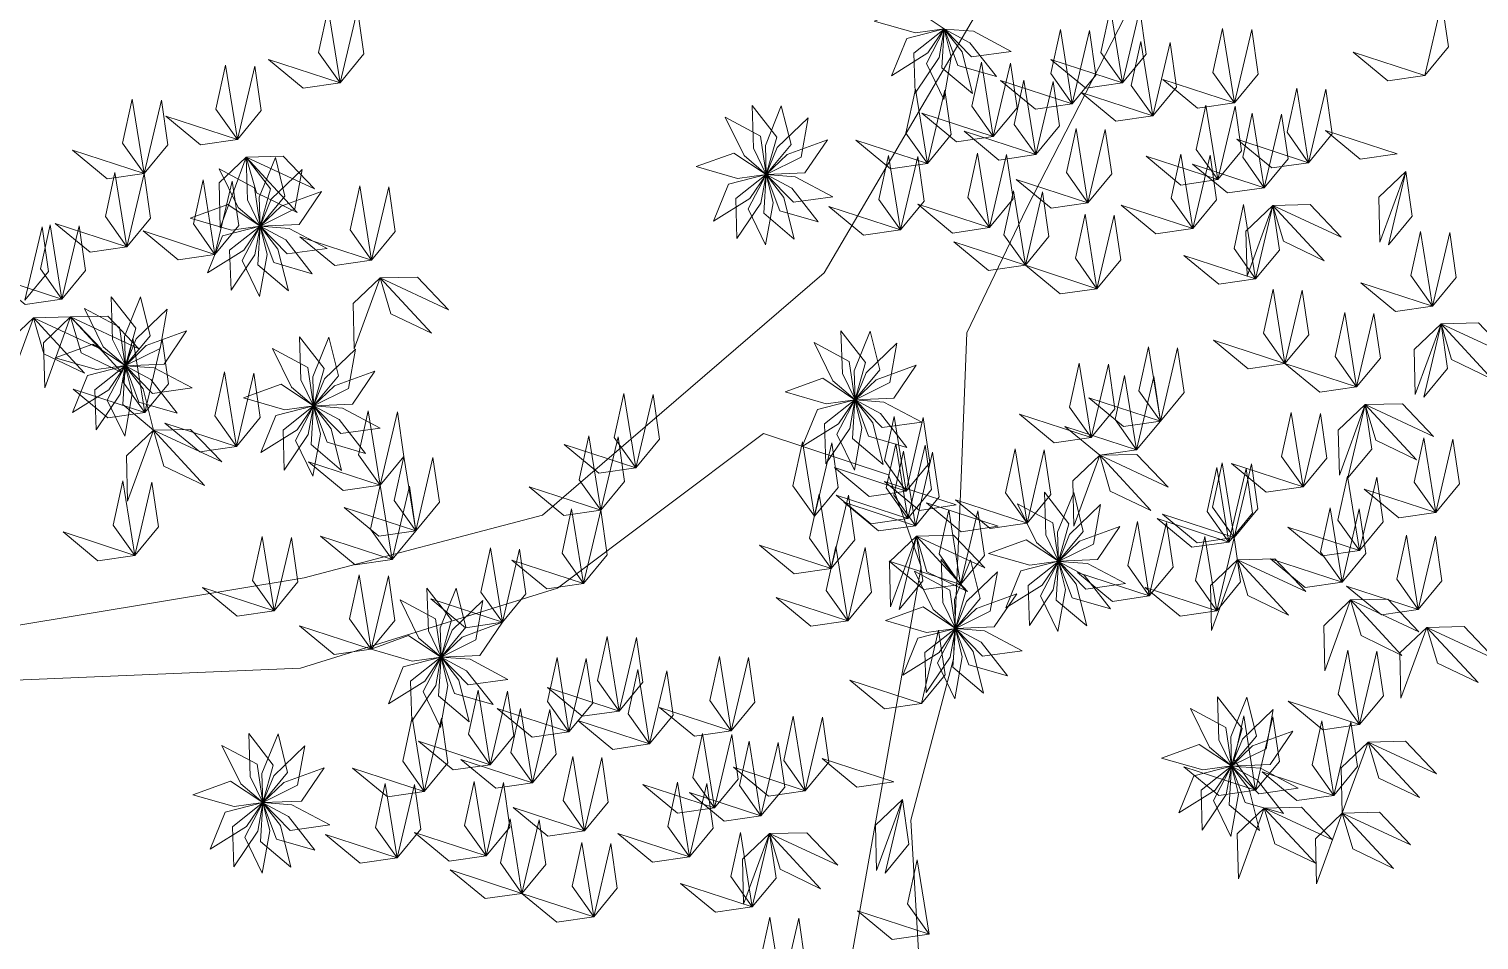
# Model space of a CAD drawing. Header units: millimetres. Extents: x 930 to 6336, y 2219 to 4338.
# Drawn here: x 1197.7 to 1313.1, y 3969.5 to 4042 of the extents above; entities that cross this region are included whole.
import ezdxf

# ---------------------------------------------------------------- set-up
doc = ezdxf.new("R2010")
doc.units = ezdxf.units.MM
doc.layers.add('piante', color=102, linetype='Continuous', lineweight=18)

msp = doc.modelspace()

# ---------------------------------------------------------------- linework, layer by layer
at = {"layer": 'piante', "linetype": 'Continuous', "lineweight": 0}
for points in [[(1284.2, 4096.73), (1288.4, 4093.68), (1289.67, 4089.3), (1287.87, 4080.71), (1273.37, 4043.79), (1260.96, 4022.65), (1238.53, 4003.37), (1219.57, 3998.37), (1184.7, 3992.59), (1158.47, 3986.45), (1129.86, 3957.31), (1158.24, 3980.68), (1184.58, 3989.71), (1219.27, 3991.17), (1239.73, 3997.55), (1256.11, 4009.86), (1266.08, 4006.57), (1268.66, 3999.25), (1263.04, 3967.73)], [(1268.69, 3964.61), (1267.84, 3979.08), (1271.25, 3991.93), (1271.84, 4006.33), (1272.31, 4017.86), (1277.05, 4027.76), (1286.46, 4046.14), (1291.31, 4058.93), (1296.34, 4076.04), (1302.4, 4083), (1315.3, 4081.03)]]:
    msp.add_lwpolyline(points, dxfattribs=at)
at = {"layer": 'piante', "lineweight": 0}
for points in [[(1222.43, 4037.77), (1220.72, 4040.19), (1221.48, 4043.69), (1222.43, 4037.77)], [(1222.43, 4037.77), (1224.32, 4040.06), (1223.81, 4043.61), (1222.43, 4037.77)], [(1264.94, 4042.68), (1268.22, 4041.74), (1270.51, 4042.05), (1267.94, 4043.76), (1264.94, 4042.68)], [(1284.69, 4037.76), (1282.97, 4040.17), (1283.74, 4043.68), (1284.69, 4037.76)], [(1284.69, 4037.76), (1286.58, 4040.04), (1286.06, 4043.6), (1284.69, 4037.76)], [(1308.74, 4038.35), (1310.63, 4040.64), (1310.11, 4044.19), (1308.74, 4038.35)], [(1266.32, 4038.33), (1269.21, 4040.14), (1270.51, 4042.05), (1267.52, 4041.28), (1266.32, 4038.33)], [(1268.19, 4036.95), (1270.1, 4039.77), (1270.51, 4042.04), (1268.09, 4040.13), (1268.19, 4036.95)], [(1270.47, 4036.44), (1271.06, 4039.8), (1270.51, 4042.04), (1269.08, 4039.31), (1270.47, 4036.44)], [(1272.75, 4036.91), (1271.93, 4040.22), (1270.51, 4042.04), (1270.32, 4038.96), (1272.75, 4036.91)], [(1274.65, 4038.27), (1272.55, 4040.95), (1270.52, 4042.04), (1271.59, 4039.15), (1274.65, 4038.27)], [(1275.83, 4040.27), (1272.82, 4041.87), (1270.52, 4042.04), (1272.68, 4039.84), (1275.83, 4040.27)], [(1280.69, 4036.1), (1278.98, 4038.51), (1279.75, 4042.02), (1280.69, 4036.1)], [(1280.69, 4036.1), (1282.58, 4038.38), (1282.07, 4041.94), (1280.69, 4036.1)], [(1293.61, 4036.17), (1291.89, 4038.59), (1292.66, 4042.09), (1293.61, 4036.17)], [(1293.61, 4036.17), (1295.49, 4038.46), (1294.98, 4042.01), (1293.61, 4036.17)], [(1287.11, 4035.13), (1285.39, 4037.55), (1286.16, 4041.06), (1287.11, 4035.13)], [(1287.11, 4035.13), (1288.99, 4037.42), (1288.48, 4040.97), (1287.11, 4035.13)], [(1222.43, 4037.77), (1219.5, 4037.35), (1216.73, 4039.63), (1222.43, 4037.77)], [(1284.69, 4037.76), (1281.76, 4037.33), (1278.99, 4039.62), (1284.69, 4037.76)], [(1308.74, 4038.35), (1305.81, 4037.93), (1303.04, 4040.21), (1308.74, 4038.35)], [(1214.26, 4033.26), (1212.55, 4035.68), (1213.31, 4039.18), (1214.26, 4033.26)], [(1214.26, 4033.26), (1216.15, 4035.55), (1215.64, 4039.1), (1214.26, 4033.26)], [(1274.41, 4033.49), (1272.7, 4035.91), (1273.47, 4039.41), (1274.41, 4033.49)], [(1274.41, 4033.49), (1276.3, 4035.77), (1275.79, 4039.33), (1274.41, 4033.49)], [(1280.69, 4036.1), (1277.76, 4035.67), (1274.99, 4037.96), (1280.69, 4036.1)], [(1277.79, 4032.05), (1276.08, 4034.46), (1276.85, 4037.97), (1277.79, 4032.05)], [(1277.79, 4032.05), (1279.68, 4034.33), (1279.17, 4037.88), (1277.79, 4032.05)], [(1293.61, 4036.17), (1290.67, 4035.75), (1287.91, 4038.03), (1293.61, 4036.17)], [(1299.5, 4031.41), (1297.78, 4033.83), (1298.55, 4037.34), (1299.5, 4031.41)], [(1206.84, 4030.54), (1205.12, 4032.96), (1205.89, 4036.46), (1206.84, 4030.54)], [(1206.84, 4030.54), (1208.72, 4032.83), (1208.21, 4036.38), (1206.84, 4030.54)], [(1269.18, 4031.35), (1267.46, 4033.77), (1268.23, 4037.27), (1269.18, 4031.35)], [(1269.18, 4031.35), (1271.06, 4033.64), (1270.55, 4037.19), (1269.18, 4031.35)], [(1287.11, 4035.13), (1284.17, 4034.71), (1281.41, 4036.99), (1287.11, 4035.13)], [(1299.5, 4031.41), (1301.38, 4033.7), (1300.87, 4037.25), (1299.5, 4031.41)], [(1214.26, 4033.26), (1211.33, 4032.84), (1208.56, 4035.12), (1214.26, 4033.26)], [(1253.08, 4035.03), (1254.57, 4031.97), (1256.33, 4030.48), (1255.88, 4033.53), (1253.08, 4035.03)], [(1255.21, 4035.96), (1255.33, 4032.56), (1256.34, 4030.48), (1257.17, 4033.45), (1255.21, 4035.96)], [(1257.54, 4035.94), (1256.27, 4032.78), (1256.34, 4030.48), (1258.31, 4032.85), (1257.54, 4035.94)], [(1274.41, 4033.49), (1271.48, 4033.07), (1268.71, 4035.35), (1274.41, 4033.49)], [(1292.27, 4030.06), (1290.56, 4032.47), (1291.32, 4035.98), (1292.27, 4030.06)], [(1292.27, 4030.06), (1294.16, 4032.34), (1293.65, 4035.9), (1292.27, 4030.06)], [(1295.97, 4029.42), (1294.26, 4031.84), (1295.02, 4035.34), (1295.97, 4029.42)], [(1295.97, 4029.42), (1297.86, 4031.71), (1297.35, 4035.26), (1295.97, 4029.42)], [(1259.67, 4034.98), (1257.21, 4032.61), (1256.34, 4030.47), (1259.11, 4031.85), (1259.67, 4034.98)], [(1277.79, 4032.05), (1274.86, 4031.62), (1272.09, 4033.91), (1277.79, 4032.05)], [(1281.94, 4028.22), (1280.22, 4030.64), (1280.99, 4034.14), (1281.94, 4028.22)], [(1281.94, 4028.22), (1283.83, 4030.51), (1283.32, 4034.06), (1281.94, 4028.22)], [(1306.54, 4032.12), (1303.61, 4031.7), (1300.84, 4033.98), (1306.54, 4032.12)], [(1261.21, 4033.23), (1258.01, 4032.07), (1256.34, 4030.47), (1259.42, 4030.6), (1261.21, 4033.23)], [(1269.18, 4031.35), (1266.24, 4030.93), (1263.47, 4033.21), (1269.18, 4031.35)], [(1299.5, 4031.41), (1296.56, 4030.99), (1293.79, 4033.27), (1299.5, 4031.41)], [(1206.84, 4030.54), (1203.9, 4030.12), (1201.14, 4032.4), (1206.84, 4030.54)], [(1214.95, 4031.85), (1212.8, 4029.8), (1212.89, 4026.22), (1214.95, 4031.85)], [(1214.95, 4031.85), (1217.91, 4031.92), (1220.39, 4029.32), (1214.95, 4031.85)], [(1214.95, 4031.85), (1215.07, 4028.44), (1216.07, 4026.37), (1216.9, 4029.34), (1214.95, 4031.85)], [(1214.95, 4031.85), (1215.79, 4029.01), (1219.02, 4027.44), (1214.95, 4031.85)], [(1217.28, 4031.83), (1216, 4028.67), (1216.07, 4026.36), (1218.04, 4028.74), (1217.28, 4031.83)], [(1250.76, 4031.1), (1254.04, 4030.16), (1256.33, 4030.47), (1253.76, 4032.18), (1250.76, 4031.1)], [(1267.02, 4026.07), (1265.3, 4028.48), (1266.07, 4031.99), (1267.02, 4026.07)], [(1267.02, 4026.07), (1268.9, 4028.35), (1268.39, 4031.9), (1267.02, 4026.07)], [(1274.1, 4026.24), (1272.38, 4028.65), (1273.15, 4032.16), (1274.1, 4026.24)], [(1274.1, 4026.24), (1272.38, 4028.65), (1273.15, 4032.16), (1274.1, 4026.24)], [(1274.1, 4026.24), (1275.98, 4028.52), (1275.47, 4032.07), (1274.1, 4026.24)], [(1274.1, 4026.24), (1275.98, 4028.52), (1275.47, 4032.07), (1274.1, 4026.24)], [(1292.27, 4030.06), (1289.34, 4029.63), (1286.57, 4031.92), (1292.27, 4030.06)], [(1290.29, 4026.16), (1288.57, 4028.58), (1289.34, 4032.08), (1290.29, 4026.16)], [(1290.29, 4026.16), (1292.17, 4028.45), (1291.66, 4032), (1290.29, 4026.16)], [(1205.46, 4024.7), (1203.75, 4027.12), (1204.51, 4030.63), (1205.46, 4024.7)], [(1205.46, 4024.7), (1207.35, 4026.99), (1206.84, 4030.54), (1205.46, 4024.7)], [(1212.81, 4030.92), (1214.31, 4027.85), (1216.07, 4026.37), (1215.62, 4029.42), (1212.81, 4030.92)], [(1219.4, 4030.86), (1216.95, 4028.5), (1216.08, 4026.36), (1218.84, 4027.73), (1219.4, 4030.86)], [(1252.14, 4026.75), (1255.03, 4028.56), (1256.33, 4030.47), (1253.34, 4029.7), (1252.14, 4026.75)], [(1254.01, 4025.37), (1255.92, 4028.19), (1256.33, 4030.46), (1253.91, 4028.55), (1254.01, 4025.37)], [(1256.29, 4024.87), (1256.88, 4028.22), (1256.33, 4030.46), (1254.9, 4027.73), (1256.29, 4024.87)], [(1258.57, 4025.33), (1257.75, 4028.64), (1256.33, 4030.46), (1256.14, 4027.38), (1258.57, 4025.33)], [(1260.47, 4026.69), (1258.37, 4029.37), (1256.34, 4030.46), (1257.41, 4027.57), (1260.47, 4026.69)], [(1261.65, 4028.69), (1258.64, 4030.29), (1256.34, 4030.46), (1258.5, 4028.26), (1261.65, 4028.69)], [(1295.97, 4029.42), (1293.04, 4029), (1290.27, 4031.28), (1295.97, 4029.42)], [(1307.23, 4030.71), (1305.08, 4028.66), (1305.16, 4025.08), (1307.23, 4030.71)], [(1305.85, 4024.87), (1307.74, 4027.16), (1307.23, 4030.71), (1305.85, 4024.87)], [(1212.47, 4024.11), (1210.76, 4026.53), (1211.52, 4030.04), (1212.47, 4024.11)], [(1212.47, 4024.11), (1214.36, 4026.4), (1213.85, 4029.95), (1212.47, 4024.11)], [(1224.94, 4023.65), (1223.22, 4026.06), (1223.99, 4029.57), (1224.94, 4023.65)], [(1224.94, 4023.65), (1226.82, 4025.93), (1226.31, 4029.49), (1224.94, 4023.65)], [(1281.94, 4028.22), (1279.01, 4027.8), (1276.24, 4030.08), (1281.94, 4028.22)], [(1220.95, 4029.12), (1217.74, 4027.95), (1216.08, 4026.36), (1219.16, 4026.49), (1220.95, 4029.12)], [(1274.1, 4026.24), (1271.16, 4025.81), (1268.39, 4028.1), (1274.1, 4026.24)], [(1274.1, 4026.24), (1271.16, 4025.81), (1268.39, 4028.1), (1274.1, 4026.24)], [(1276.96, 4023.25), (1275.24, 4025.66), (1276.01, 4029.17), (1276.96, 4023.25)], [(1276.96, 4023.25), (1278.84, 4025.53), (1278.33, 4029.08), (1276.96, 4023.25)], [(1295.28, 4022.17), (1293.57, 4024.59), (1294.33, 4028.09), (1295.28, 4022.17)], [(1296.66, 4028.01), (1299.62, 4028.08), (1302.1, 4025.48), (1296.66, 4028.01)], [(1210.5, 4026.99), (1213.78, 4026.05), (1216.06, 4026.36), (1213.49, 4028.07), (1210.5, 4026.99)], [(1267.02, 4026.07), (1264.08, 4025.64), (1261.32, 4027.93), (1267.02, 4026.07)], [(1282.66, 4021.38), (1280.94, 4023.8), (1281.71, 4027.31), (1282.66, 4021.38)], [(1282.66, 4021.38), (1284.55, 4023.67), (1284.03, 4027.22), (1282.66, 4021.38)], [(1290.29, 4026.16), (1287.35, 4025.74), (1284.58, 4028.02), (1290.29, 4026.16)], [(1296.66, 4028.01), (1294.51, 4025.96), (1294.6, 4022.38), (1296.66, 4028.01)], [(1295.28, 4022.17), (1297.17, 4024.46), (1296.66, 4028.01), (1295.28, 4022.17)], [(1295.28, 4022.17), (1297.17, 4024.46), (1296.66, 4028.01), (1295.28, 4022.17)], [(1296.66, 4028.01), (1297.5, 4025.17), (1300.73, 4023.6), (1296.66, 4028.01)], [(1197.33, 4020.47), (1199.22, 4022.75), (1198.71, 4026.3), (1197.33, 4020.47)], [(1200.29, 4020.54), (1198.58, 4022.95), (1199.35, 4026.46), (1200.29, 4020.54)], [(1205.46, 4024.7), (1202.53, 4024.28), (1199.76, 4026.56), (1205.46, 4024.7)], [(1200.29, 4020.54), (1202.18, 4022.82), (1201.67, 4026.38), (1200.29, 4020.54)], [(1212.47, 4024.11), (1209.54, 4023.69), (1206.77, 4025.98), (1212.47, 4024.11)], [(1211.87, 4022.64), (1214.76, 4024.45), (1216.06, 4026.35), (1213.07, 4025.59), (1211.87, 4022.64)], [(1213.75, 4021.26), (1215.65, 4024.08), (1216.06, 4026.35), (1213.64, 4024.44), (1213.75, 4021.26)], [(1216.02, 4020.75), (1216.62, 4024.11), (1216.07, 4026.35), (1214.64, 4023.62), (1216.02, 4020.75)], [(1218.31, 4021.22), (1217.48, 4024.53), (1216.07, 4026.35), (1215.87, 4023.27), (1218.31, 4021.22)], [(1220.2, 4022.57), (1218.11, 4025.26), (1216.07, 4026.35), (1217.15, 4023.46), (1220.2, 4022.57)], [(1221.39, 4024.58), (1218.38, 4026.18), (1216.08, 4026.35), (1218.23, 4024.15), (1221.39, 4024.58)], [(1309.36, 4020), (1307.64, 4022.42), (1308.41, 4025.92), (1309.36, 4020)], [(1309.36, 4020), (1311.24, 4022.28), (1310.73, 4025.84), (1309.36, 4020)], [(1224.94, 4023.65), (1222, 4023.22), (1219.23, 4025.51), (1224.94, 4023.65)], [(1276.96, 4023.25), (1274.02, 4022.82), (1271.26, 4025.11), (1276.96, 4023.25)], [(1295.28, 4022.17), (1292.35, 4021.75), (1289.58, 4024.03), (1295.28, 4022.17)], [(1200.29, 4020.54), (1197.36, 4020.11), (1194.59, 4022.4), (1200.29, 4020.54)], [(1282.66, 4021.38), (1279.72, 4020.96), (1276.96, 4023.25), (1282.66, 4021.38)], [(1225.62, 4022.24), (1223.48, 4020.19), (1223.56, 4016.6), (1225.62, 4022.24)], [(1225.62, 4022.24), (1228.59, 4022.31), (1231.06, 4019.71), (1225.62, 4022.24)], [(1225.62, 4022.24), (1226.46, 4019.39), (1229.69, 4017.83), (1225.62, 4022.24)], [(1297.62, 4015.43), (1295.9, 4017.85), (1296.67, 4021.35), (1297.62, 4015.43)], [(1297.62, 4015.43), (1299.51, 4017.72), (1298.99, 4021.27), (1297.62, 4015.43)], [(1309.36, 4020), (1306.42, 4019.57), (1303.65, 4021.86), (1309.36, 4020)], [(1204.21, 4020.74), (1204.33, 4017.34), (1205.34, 4015.26), (1206.17, 4018.23), (1204.21, 4020.74)], [(1206.54, 4020.73), (1205.27, 4017.57), (1205.34, 4015.26), (1207.31, 4017.64), (1206.54, 4020.73)], [(1198.02, 4019.06), (1195.87, 4017.01), (1195.95, 4013.42), (1198.02, 4019.06)], [(1198.02, 4019.06), (1200.98, 4019.13), (1203.46, 4016.53), (1198.02, 4019.06)], [(1198.02, 4019.06), (1198.86, 4016.21), (1202.09, 4014.65), (1198.02, 4019.06)], [(1200.98, 4019.13), (1198.83, 4017.08), (1198.92, 4013.49), (1200.98, 4019.13)], [(1200.98, 4019.13), (1203.94, 4019.2), (1206.42, 4016.6), (1200.98, 4019.13)], [(1200.98, 4019.13), (1201.82, 4016.28), (1205.05, 4014.72), (1200.98, 4019.13)], [(1202.08, 4019.81), (1203.57, 4016.75), (1205.33, 4015.26), (1204.88, 4018.31), (1202.08, 4019.81)], [(1208.66, 4019.76), (1206.21, 4017.39), (1205.34, 4015.26), (1208.1, 4016.63), (1208.66, 4019.76)], [(1303.32, 4013.57), (1301.6, 4015.99), (1302.37, 4019.49), (1303.32, 4013.57)], [(1303.32, 4013.57), (1305.21, 4015.86), (1304.7, 4019.41), (1303.32, 4013.57)], [(1210.21, 4018.02), (1207.01, 4016.85), (1205.34, 4015.25), (1208.42, 4015.38), (1210.21, 4018.02)], [(1262.28, 4018.03), (1262.4, 4014.62), (1263.41, 4012.55), (1264.24, 4015.52), (1262.28, 4018.03)], [(1264.62, 4018.01), (1263.34, 4014.85), (1263.41, 4012.55), (1265.38, 4014.92), (1264.62, 4018.01)], [(1310.04, 4018.59), (1307.9, 4016.54), (1307.98, 4012.96), (1310.04, 4018.59)], [(1308.67, 4012.75), (1310.55, 4015.04), (1310.04, 4018.59), (1308.67, 4012.75)], [(1310.04, 4018.59), (1313.01, 4018.66), (1315.48, 4016.06), (1310.04, 4018.59)], [(1310.04, 4018.59), (1310.88, 4015.74), (1314.11, 4014.18), (1310.04, 4018.59)], [(1199.76, 4015.88), (1203.04, 4014.95), (1205.33, 4015.26), (1202.76, 4016.97), (1199.76, 4015.88)], [(1206.89, 4011.52), (1205.17, 4013.94), (1205.94, 4017.45), (1206.89, 4011.52)], [(1206.89, 4011.52), (1208.77, 4013.81), (1208.26, 4017.36), (1206.89, 4011.52)], [(1217.06, 4016.62), (1218.55, 4013.55), (1220.31, 4012.06), (1219.86, 4015.12), (1217.06, 4016.62)], [(1219.2, 4017.55), (1219.31, 4014.14), (1220.32, 4012.06), (1221.15, 4015.04), (1219.2, 4017.55)], [(1221.53, 4017.53), (1220.25, 4014.37), (1220.32, 4012.06), (1222.29, 4014.44), (1221.53, 4017.53)], [(1223.65, 4016.56), (1221.2, 4014.2), (1220.32, 4012.06), (1223.09, 4013.43), (1223.65, 4016.56)], [(1260.15, 4017.1), (1261.64, 4014.04), (1263.4, 4012.55), (1262.95, 4015.6), (1260.15, 4017.1)], [(1266.74, 4017.05), (1264.29, 4014.68), (1263.41, 4012.54), (1266.18, 4013.91), (1266.74, 4017.05)], [(1287.7, 4010.83), (1285.98, 4013.25), (1286.75, 4016.75), (1287.7, 4010.83)], [(1287.7, 4010.83), (1289.59, 4013.12), (1289.07, 4016.67), (1287.7, 4010.83)], [(1297.62, 4015.43), (1294.69, 4015.01), (1291.92, 4017.29), (1297.62, 4015.43)], [(1282.19, 4009.53), (1280.48, 4011.95), (1281.24, 4015.45), (1282.19, 4009.53)], [(1303.32, 4013.57), (1300.39, 4013.15), (1297.62, 4015.43), (1303.32, 4013.57)], [(1201.14, 4011.54), (1204.03, 4013.34), (1205.32, 4015.25), (1202.34, 4014.48), (1201.14, 4011.54)], [(1203.01, 4010.15), (1204.92, 4012.98), (1205.33, 4015.25), (1202.91, 4013.33), (1203.01, 4010.15)], [(1205.29, 4009.65), (1205.88, 4013.01), (1205.33, 4015.25), (1203.9, 4012.51), (1205.29, 4009.65)], [(1207.57, 4010.11), (1206.75, 4013.42), (1205.33, 4015.24), (1205.14, 4012.17), (1207.57, 4010.11)], [(1210.65, 4013.48), (1207.64, 4015.08), (1205.34, 4015.25), (1207.5, 4013.04), (1210.65, 4013.48)], [(1209.47, 4011.47), (1207.37, 4014.15), (1205.34, 4015.24), (1206.41, 4012.35), (1209.47, 4011.47)], [(1214.19, 4008.83), (1212.47, 4011.25), (1213.24, 4014.76), (1214.19, 4008.83)], [(1214.19, 4008.83), (1216.08, 4011.12), (1215.57, 4014.67), (1214.19, 4008.83)], [(1225.19, 4014.82), (1221.99, 4013.65), (1220.32, 4012.06), (1223.41, 4012.19), (1225.19, 4014.82)], [(1257.84, 4013.17), (1261.11, 4012.23), (1263.4, 4012.54), (1260.83, 4014.25), (1257.84, 4013.17)], [(1268.28, 4015.3), (1265.08, 4014.14), (1263.41, 4012.54), (1266.5, 4012.67), (1268.28, 4015.3)], [(1282.19, 4009.53), (1284.08, 4011.82), (1283.57, 4015.37), (1282.19, 4009.53)], [(1285.81, 4008.55), (1284.1, 4010.96), (1284.86, 4014.47), (1285.81, 4008.55)], [(1285.81, 4008.55), (1287.7, 4010.83), (1287.19, 4014.38), (1285.81, 4008.55)], [(1206.89, 4011.52), (1203.95, 4011.1), (1201.18, 4013.39), (1206.89, 4011.52)], [(1214.75, 4012.69), (1218.02, 4011.75), (1220.31, 4012.06), (1217.74, 4013.77), (1214.75, 4012.69)], [(1216.12, 4008.34), (1219.01, 4010.15), (1220.31, 4012.05), (1217.32, 4011.29), (1216.12, 4008.34)], [(1217.99, 4006.95), (1219.9, 4009.78), (1220.31, 4012.05), (1217.89, 4010.13), (1217.99, 4006.95)], [(1220.27, 4006.45), (1220.86, 4009.81), (1220.31, 4012.05), (1218.88, 4009.31), (1220.27, 4006.45)], [(1222.55, 4006.92), (1221.73, 4010.22), (1220.32, 4012.05), (1220.12, 4008.97), (1222.55, 4006.92)], [(1224.45, 4008.27), (1222.35, 4010.96), (1220.32, 4012.05), (1221.39, 4009.16), (1224.45, 4008.27)], [(1225.63, 4010.28), (1222.62, 4011.88), (1220.32, 4012.05), (1222.48, 4009.85), (1225.63, 4010.28)], [(1245.96, 4007.13), (1244.24, 4009.55), (1245.01, 4013.05), (1245.96, 4007.13)], [(1245.96, 4007.13), (1247.84, 4009.41), (1247.33, 4012.97), (1245.96, 4007.13)], [(1259.21, 4008.82), (1262.1, 4010.63), (1263.4, 4012.54), (1260.41, 4011.77), (1259.21, 4008.82)], [(1261.08, 4007.44), (1262.99, 4010.26), (1263.4, 4012.53), (1260.98, 4010.62), (1261.08, 4007.44)], [(1263.36, 4006.93), (1263.95, 4010.29), (1263.4, 4012.53), (1261.97, 4009.8), (1263.36, 4006.93)], [(1265.64, 4007.4), (1264.82, 4010.71), (1263.4, 4012.53), (1263.21, 4009.45), (1265.64, 4007.4)], [(1267.54, 4008.75), (1265.44, 4011.44), (1263.41, 4012.53), (1264.48, 4009.64), (1267.54, 4008.75)], [(1268.72, 4010.76), (1265.71, 4012.36), (1263.41, 4012.53), (1265.57, 4010.33), (1268.72, 4010.76)], [(1287.7, 4010.83), (1284.77, 4010.41), (1282, 4012.69), (1287.7, 4010.83)], [(1304.01, 4012.16), (1301.86, 4010.12), (1301.95, 4006.53), (1304.01, 4012.16)], [(1302.63, 4006.32), (1304.52, 4008.61), (1304.01, 4012.16), (1302.63, 4006.32)], [(1304.01, 4012.16), (1306.97, 4012.23), (1309.45, 4009.63), (1304.01, 4012.16)], [(1304.01, 4012.16), (1304.85, 4009.32), (1308.08, 4007.76), (1304.01, 4012.16)], [(1225.61, 4005.75), (1223.9, 4008.16), (1224.66, 4011.67), (1225.61, 4005.75)], [(1225.61, 4005.75), (1227.5, 4008.03), (1226.99, 4011.58), (1225.61, 4005.75)], [(1267.47, 4005.28), (1265.75, 4007.7), (1266.52, 4011.2), (1267.47, 4005.28)], [(1267.47, 4005.28), (1269.36, 4007.56), (1268.84, 4011.12), (1267.47, 4005.28)], [(1282.19, 4009.53), (1279.26, 4009.11), (1276.49, 4011.39), (1282.19, 4009.53)], [(1299.06, 4005.6), (1297.35, 4008.02), (1298.12, 4011.53), (1299.06, 4005.6)], [(1299.06, 4005.6), (1300.95, 4007.89), (1300.44, 4011.44), (1299.06, 4005.6)], [(1207.57, 4010.11), (1205.43, 4008.07), (1205.51, 4004.48), (1207.57, 4010.11)], [(1207.57, 4010.11), (1210.53, 4010.18), (1213.01, 4007.59), (1207.57, 4010.11)], [(1207.57, 4010.11), (1208.41, 4007.27), (1211.64, 4005.71), (1207.57, 4010.11)], [(1214.19, 4008.83), (1211.26, 4008.41), (1208.49, 4010.69), (1214.19, 4008.83)], [(1243.18, 4003.76), (1241.46, 4006.18), (1242.23, 4009.68), (1243.18, 4003.76)], [(1285.81, 4008.55), (1282.88, 4008.12), (1280.11, 4010.41), (1285.81, 4008.55)], [(1245.96, 4007.13), (1243.02, 4006.71), (1240.25, 4008.99), (1245.96, 4007.13)], [(1243.18, 4003.76), (1245.06, 4006.05), (1244.55, 4009.6), (1243.18, 4003.76)], [(1260.17, 4003.28), (1258.45, 4005.7), (1259.22, 4009.2), (1260.17, 4003.28)], [(1260.17, 4003.28), (1262.06, 4005.57), (1261.55, 4009.12), (1260.17, 4003.28)], [(1267.6, 4003.1), (1265.89, 4005.52), (1266.65, 4009.03), (1267.6, 4003.1)], [(1267.6, 4003.1), (1269.49, 4005.39), (1268.98, 4008.94), (1267.6, 4003.1)], [(1277.09, 4002.72), (1275.37, 4005.14), (1276.14, 4008.64), (1277.09, 4002.72)], [(1277.09, 4002.72), (1278.98, 4005.01), (1278.46, 4008.56), (1277.09, 4002.72)], [(1309.61, 4003.58), (1307.89, 4005.99), (1308.66, 4009.5), (1309.61, 4003.58)], [(1309.61, 4003.58), (1311.5, 4005.86), (1310.98, 4009.41), (1309.61, 4003.58)], [(1225.61, 4005.75), (1222.68, 4005.32), (1219.91, 4007.61), (1225.61, 4005.75)], [(1228.45, 4002.11), (1226.73, 4004.53), (1227.5, 4008.03), (1228.45, 4002.11)], [(1228.45, 4002.11), (1230.34, 4004.4), (1229.82, 4007.95), (1228.45, 4002.11)], [(1268.21, 4002.52), (1266.49, 4004.94), (1267.26, 4008.44), (1268.21, 4002.52)], [(1268.21, 4002.52), (1270.1, 4004.81), (1269.58, 4008.36), (1268.21, 4002.52)], [(1282.88, 4008.12), (1280.73, 4006.08), (1280.82, 4002.49), (1282.88, 4008.12)], [(1282.88, 4008.12), (1285.84, 4008.19), (1288.32, 4005.59), (1282.88, 4008.12)], [(1282.88, 4008.12), (1283.72, 4005.28), (1286.95, 4003.72), (1282.88, 4008.12)], [(1293.58, 4001.59), (1291.86, 4004), (1292.63, 4007.51), (1293.58, 4001.59)], [(1299.06, 4005.6), (1296.13, 4005.18), (1293.36, 4007.46), (1299.06, 4005.6)], [(1293.58, 4001.59), (1295.47, 4003.87), (1294.95, 4007.43), (1293.58, 4001.59)], [(1267.47, 4005.28), (1264.53, 4004.85), (1261.77, 4007.14), (1267.47, 4005.28)], [(1293.15, 4001.22), (1291.43, 4003.64), (1292.2, 4007.14), (1293.15, 4001.22)], [(1293.15, 4001.22), (1295.04, 4003.51), (1294.52, 4007.06), (1293.15, 4001.22)], [(1303.55, 4000.55), (1301.83, 4002.97), (1302.6, 4006.47), (1303.55, 4000.55)], [(1303.55, 4000.55), (1305.43, 4002.84), (1304.92, 4006.39), (1303.55, 4000.55)], [(1206.09, 4000.16), (1204.37, 4002.57), (1205.14, 4006.08), (1206.09, 4000.16)], [(1206.09, 4000.16), (1207.97, 4002.44), (1207.46, 4005.99), (1206.09, 4000.16)], [(1226.56, 3999.82), (1224.84, 4002.24), (1225.61, 4005.75), (1226.56, 3999.82)], [(1226.56, 3999.82), (1228.45, 4002.11), (1227.94, 4005.66), (1226.56, 3999.82)], [(1243.18, 4003.76), (1240.24, 4003.34), (1237.48, 4005.62), (1243.18, 4003.76)], [(1261.5, 3999.11), (1259.79, 4001.53), (1260.55, 4005.04), (1261.5, 3999.11)], [(1271.46, 4004.17), (1268.53, 4003.74), (1265.76, 4006.03), (1271.46, 4004.17)], [(1278.48, 4005.18), (1278.6, 4001.78), (1279.6, 3999.7), (1280.43, 4002.67), (1278.48, 4005.18)], [(1280.81, 4005.16), (1279.53, 4002), (1279.6, 3999.7), (1281.57, 4002.07), (1280.81, 4005.16)], [(1309.61, 4003.58), (1306.68, 4003.15), (1303.91, 4005.44), (1309.61, 4003.58)], [(1228.45, 4002.11), (1225.51, 4001.69), (1222.75, 4003.97), (1228.45, 4002.11)], [(1261.5, 3999.11), (1263.39, 4001.4), (1262.88, 4004.95), (1261.5, 3999.11)], [(1267.6, 4003.1), (1264.67, 4002.68), (1261.9, 4004.96), (1267.6, 4003.1)], [(1268.21, 4002.52), (1265.27, 4002.1), (1262.51, 4004.38), (1268.21, 4002.52)], [(1274.8, 4002.47), (1271.86, 4002.04), (1269.1, 4004.33), (1274.8, 4002.47)], [(1277.09, 4002.72), (1274.15, 4002.3), (1271.39, 4004.58), (1277.09, 4002.72)], [(1276.34, 4004.25), (1277.84, 4001.19), (1279.6, 3999.7), (1279.15, 4002.75), (1276.34, 4004.25)], [(1282.93, 4004.2), (1280.48, 4001.83), (1279.61, 3999.69), (1282.37, 4001.06), (1282.93, 4004.2)], [(1302.16, 3998.02), (1300.44, 4000.44), (1301.21, 4003.94), (1302.16, 3998.02)], [(1302.16, 3998.02), (1304.05, 4000.31), (1303.53, 4003.86), (1302.16, 3998.02)], [(1241.8, 3997.92), (1240.09, 4000.34), (1240.85, 4003.85), (1241.8, 3997.92)], [(1241.8, 3997.92), (1243.69, 4000.21), (1243.18, 4003.76), (1241.8, 3997.92)], [(1271.81, 3997.85), (1270.1, 4000.27), (1270.86, 4003.77), (1271.81, 3997.85)], [(1271.81, 3997.85), (1273.7, 4000.14), (1273.19, 4003.69), (1271.81, 3997.85)], [(1286.82, 3996.93), (1285.11, 3999.34), (1285.87, 4002.85), (1286.82, 3996.93)], [(1286.82, 3996.93), (1288.71, 3999.21), (1288.2, 4002.77), (1286.82, 3996.93)], [(1293.15, 4001.22), (1290.21, 4000.8), (1287.45, 4003.08), (1293.15, 4001.22)], [(1293.58, 4001.59), (1290.64, 4001.16), (1287.88, 4003.45), (1293.58, 4001.59)], [(1206.09, 4000.16), (1203.15, 3999.73), (1200.39, 4002.02), (1206.09, 4000.16)], [(1217.19, 3995.75), (1215.47, 3998.17), (1216.24, 4001.67), (1217.19, 3995.75)], [(1217.19, 3995.75), (1219.07, 3998.04), (1218.56, 4001.59), (1217.19, 3995.75)], [(1226.56, 3999.82), (1223.63, 3999.4), (1220.86, 4001.69), (1226.56, 3999.82)], [(1268.29, 4001.69), (1266.14, 3999.65), (1266.23, 3996.06), (1268.29, 4001.69)], [(1266.91, 3995.85), (1268.8, 3998.14), (1268.29, 4001.69), (1266.91, 3995.85)], [(1268.29, 4001.69), (1271.25, 4001.76), (1273.73, 3999.17), (1268.29, 4001.69)], [(1268.29, 4001.69), (1269.13, 3998.85), (1272.36, 3997.29), (1268.29, 4001.69)], [(1284.48, 4002.45), (1281.27, 4001.29), (1279.61, 3999.69), (1282.69, 3999.82), (1284.48, 4002.45)], [(1292.2, 3995.75), (1290.49, 3998.17), (1291.25, 4001.67), (1292.2, 3995.75)], [(1292.2, 3995.75), (1294.09, 3998.04), (1293.58, 4001.59), (1292.2, 3995.75)], [(1303.55, 4000.55), (1300.61, 4000.13), (1297.85, 4002.41), (1303.55, 4000.55)], [(1308.23, 3995.84), (1306.51, 3998.26), (1307.28, 4001.77), (1308.23, 3995.84)], [(1308.23, 3995.84), (1310.11, 3998.13), (1309.6, 4001.68), (1308.23, 3995.84)], [(1235.34, 3994.83), (1233.62, 3997.24), (1234.39, 4000.75), (1235.34, 3994.83)], [(1235.34, 3994.83), (1237.22, 3997.11), (1236.71, 4000.66), (1235.34, 3994.83)], [(1261.5, 3999.11), (1258.57, 3998.69), (1255.8, 4000.97), (1261.5, 3999.11)], [(1262.84, 3994.94), (1261.12, 3997.36), (1261.89, 4000.87), (1262.84, 3994.94)], [(1262.84, 3994.94), (1264.72, 3997.23), (1264.21, 4000.78), (1262.84, 3994.94)], [(1274.03, 4000.32), (1277.31, 3999.38), (1279.59, 3999.69), (1277.02, 4001.4), (1274.03, 4000.32)], [(1241.8, 3997.92), (1238.87, 3997.5), (1236.1, 3999.78), (1241.8, 3997.92)], [(1271.81, 3997.85), (1268.88, 3997.43), (1266.11, 3999.71), (1271.81, 3997.85)], [(1270.27, 3999.83), (1270.39, 3996.42), (1271.4, 3994.35), (1272.23, 3997.32), (1270.27, 3999.83)], [(1272.6, 3999.81), (1271.33, 3996.65), (1271.4, 3994.35), (1273.37, 3996.72), (1272.6, 3999.81)], [(1275.4, 3995.97), (1278.29, 3997.78), (1279.59, 3999.69), (1276.6, 3998.92), (1275.4, 3995.97)], [(1277.28, 3994.59), (1279.18, 3997.41), (1279.59, 3999.68), (1277.17, 3997.77), (1277.28, 3994.59)], [(1279.55, 3994.09), (1280.15, 3997.44), (1279.6, 3999.68), (1278.17, 3996.95), (1279.55, 3994.09)], [(1281.84, 3994.55), (1281.01, 3997.86), (1279.6, 3999.68), (1279.4, 3996.6), (1281.84, 3994.55)], [(1283.73, 3995.91), (1281.64, 3998.59), (1279.6, 3999.68), (1280.68, 3996.79), (1283.73, 3995.91)], [(1284.92, 3997.91), (1281.91, 3999.51), (1279.61, 3999.68), (1281.76, 3997.48), (1284.92, 3997.91)], [(1293.83, 3999.81), (1291.69, 3997.77), (1291.77, 3994.18), (1293.83, 3999.81)], [(1293.83, 3999.81), (1296.8, 3999.88), (1299.27, 3997.28), (1293.83, 3999.81)], [(1293.83, 3999.81), (1294.67, 3996.97), (1297.9, 3995.41), (1293.83, 3999.81)], [(1302.16, 3998.02), (1299.23, 3997.6), (1296.46, 3999.88), (1302.16, 3998.02)], [(1224.89, 3992.69), (1223.18, 3995.11), (1223.94, 3998.62), (1224.89, 3992.69)], [(1224.89, 3992.69), (1226.78, 3994.98), (1226.27, 3998.53), (1224.89, 3992.69)], [(1268.14, 3998.9), (1269.63, 3995.84), (1271.39, 3994.35), (1270.94, 3997.4), (1268.14, 3998.9)], [(1274.73, 3998.85), (1272.27, 3996.48), (1271.4, 3994.34), (1274.17, 3995.71), (1274.73, 3998.85)], [(1286.82, 3996.93), (1283.89, 3996.5), (1281.12, 3998.79), (1286.82, 3996.93)], [(1217.19, 3995.75), (1214.25, 3995.33), (1211.48, 3997.61), (1217.19, 3995.75)], [(1229.34, 3997.55), (1229.46, 3994.15), (1230.46, 3992.07), (1231.29, 3995.04), (1229.34, 3997.55)], [(1231.67, 3997.54), (1230.39, 3994.38), (1230.47, 3992.07), (1232.43, 3994.45), (1231.67, 3997.54)], [(1276.27, 3997.1), (1273.07, 3995.94), (1271.4, 3994.34), (1274.48, 3994.47), (1276.27, 3997.1)], [(1292.2, 3995.75), (1289.27, 3995.33), (1286.5, 3997.61), (1292.2, 3995.75)], [(1308.23, 3995.84), (1305.29, 3995.42), (1302.52, 3997.7), (1308.23, 3995.84)], [(1227.2, 3996.62), (1228.7, 3993.56), (1230.46, 3992.07), (1230.01, 3995.12), (1227.2, 3996.62)], [(1235.34, 3994.83), (1232.4, 3994.4), (1229.64, 3996.69), (1235.34, 3994.83)], [(1233.79, 3996.57), (1231.34, 3994.2), (1230.47, 3992.07), (1233.23, 3993.44), (1233.79, 3996.57)], [(1262.84, 3994.94), (1259.9, 3994.52), (1257.13, 3996.8), (1262.84, 3994.94)], [(1265.83, 3994.97), (1269.1, 3994.03), (1271.39, 3994.34), (1268.82, 3996.05), (1265.83, 3994.97)], [(1302.84, 3996.61), (1300.7, 3994.56), (1300.78, 3990.98), (1302.84, 3996.61)], [(1302.84, 3996.61), (1305.81, 3996.68), (1308.28, 3994.08), (1302.84, 3996.61)], [(1302.84, 3996.61), (1303.68, 3993.77), (1306.91, 3992.2), (1302.84, 3996.61)], [(1235.34, 3994.83), (1232.13, 3993.66), (1230.47, 3992.06), (1233.55, 3992.19), (1235.34, 3994.83)], [(1224.89, 3992.69), (1221.96, 3992.27), (1219.19, 3994.55), (1224.89, 3992.69)], [(1224.89, 3992.69), (1228.17, 3991.75), (1230.45, 3992.07), (1227.88, 3993.77), (1224.89, 3992.69)], [(1244.64, 3987.77), (1242.92, 3990.19), (1243.69, 3993.69), (1244.64, 3987.77)], [(1244.64, 3987.77), (1246.52, 3990.06), (1246.01, 3993.61), (1244.64, 3987.77)], [(1267.2, 3990.62), (1270.09, 3992.43), (1271.39, 3994.34), (1268.4, 3993.57), (1267.2, 3990.62)], [(1268.69, 3988.37), (1270.57, 3990.65), (1270.06, 3994.2), (1268.69, 3988.37)], [(1269.07, 3989.24), (1270.98, 3992.06), (1271.39, 3994.33), (1268.97, 3992.42), (1269.07, 3989.24)], [(1271.35, 3988.73), (1271.94, 3992.09), (1271.39, 3994.33), (1269.96, 3991.6), (1271.35, 3988.73)], [(1273.63, 3989.2), (1272.81, 3992.51), (1271.39, 3994.33), (1271.2, 3991.25), (1273.63, 3989.2)], [(1275.53, 3990.56), (1273.43, 3993.24), (1271.4, 3994.33), (1272.47, 3991.44), (1275.53, 3990.56)], [(1276.71, 3992.56), (1273.7, 3994.16), (1271.4, 3994.33), (1273.56, 3992.13), (1276.71, 3992.56)], [(1308.91, 3994.43), (1306.77, 3992.39), (1306.85, 3988.8), (1308.91, 3994.43)], [(1308.91, 3994.43), (1311.88, 3994.5), (1314.35, 3991.91), (1308.91, 3994.43)], [(1308.91, 3994.43), (1309.75, 3991.59), (1312.98, 3990.03), (1308.91, 3994.43)], [(1303.56, 3986.7), (1301.84, 3989.11), (1302.61, 3992.62), (1303.56, 3986.7)], [(1303.56, 3986.7), (1305.45, 3988.98), (1304.93, 3992.53), (1303.56, 3986.7)], [(1226.27, 3988.35), (1229.16, 3990.15), (1230.45, 3992.06), (1227.46, 3991.29), (1226.27, 3988.35)], [(1228.14, 3986.96), (1230.05, 3989.79), (1230.45, 3992.06), (1228.04, 3990.14), (1228.14, 3986.96)], [(1230.42, 3986.46), (1231.01, 3989.81), (1230.46, 3992.05), (1229.03, 3989.32), (1230.42, 3986.46)], [(1232.7, 3986.92), (1231.87, 3990.23), (1230.46, 3992.05), (1230.27, 3988.98), (1232.7, 3986.92)], [(1234.6, 3988.28), (1232.5, 3990.96), (1230.46, 3992.05), (1231.54, 3989.16), (1234.6, 3988.28)], [(1235.78, 3990.29), (1232.77, 3991.89), (1230.47, 3992.06), (1232.63, 3989.85), (1235.78, 3990.29)], [(1240.64, 3986.11), (1238.93, 3988.53), (1239.69, 3992.03), (1240.64, 3986.11)], [(1240.64, 3986.11), (1242.53, 3988.4), (1242.02, 3991.95), (1240.64, 3986.11)], [(1253.55, 3986.19), (1251.84, 3988.6), (1252.61, 3992.11), (1253.55, 3986.19)], [(1253.55, 3986.19), (1255.44, 3988.47), (1254.93, 3992.02), (1253.55, 3986.19)], [(1247.05, 3985.15), (1245.34, 3987.56), (1246.11, 3991.07), (1247.05, 3985.15)], [(1247.05, 3985.15), (1248.94, 3987.43), (1248.43, 3990.98), (1247.05, 3985.15)], [(1268.69, 3988.37), (1265.75, 3987.94), (1262.98, 3990.23), (1268.69, 3988.37)], [(1234.36, 3983.5), (1232.64, 3985.92), (1233.41, 3989.42), (1234.36, 3983.5)], [(1234.36, 3983.5), (1236.25, 3985.79), (1235.74, 3989.34), (1234.36, 3983.5)], [(1244.64, 3987.77), (1241.7, 3987.35), (1238.93, 3989.63), (1244.64, 3987.77)], [(1292.24, 3988.89), (1292.36, 3985.48), (1293.37, 3983.4), (1294.2, 3986.37), (1292.24, 3988.89)], [(1294.57, 3988.87), (1293.3, 3985.71), (1293.37, 3983.4), (1295.34, 3985.78), (1294.57, 3988.87)], [(1240.64, 3986.11), (1237.71, 3985.69), (1234.94, 3987.97), (1240.64, 3986.11)], [(1237.74, 3982.06), (1236.02, 3984.48), (1236.79, 3987.98), (1237.74, 3982.06)], [(1237.74, 3982.06), (1239.63, 3984.35), (1239.12, 3987.9), (1237.74, 3982.06)], [(1253.55, 3986.19), (1250.62, 3985.76), (1247.85, 3988.05), (1253.55, 3986.19)], [(1290.11, 3987.96), (1291.6, 3984.89), (1293.36, 3983.4), (1292.91, 3986.45), (1290.11, 3987.96)], [(1296.69, 3987.9), (1294.24, 3985.53), (1293.37, 3983.4), (1296.13, 3984.77), (1296.69, 3987.9)], [(1303.56, 3986.7), (1300.62, 3986.27), (1297.86, 3988.56), (1303.56, 3986.7)], [(1229.12, 3981.36), (1227.41, 3983.78), (1228.17, 3987.29), (1229.12, 3981.36)], [(1229.12, 3981.36), (1231.01, 3983.65), (1230.5, 3987.2), (1229.12, 3981.36)], [(1247.05, 3985.15), (1244.12, 3984.72), (1241.35, 3987.01), (1247.05, 3985.15)], [(1259.44, 3981.43), (1257.73, 3983.84), (1258.49, 3987.35), (1259.44, 3981.43)], [(1259.44, 3981.43), (1261.33, 3983.71), (1260.82, 3987.27), (1259.44, 3981.43)], [(1295.28, 3981.46), (1293.57, 3983.88), (1294.34, 3987.38), (1295.28, 3981.46)], [(1295.28, 3981.46), (1297.17, 3983.75), (1296.66, 3987.3), (1295.28, 3981.46)], [(1301.5, 3981.06), (1299.78, 3983.48), (1300.55, 3986.99), (1301.5, 3981.06)], [(1301.5, 3981.06), (1303.38, 3983.35), (1302.87, 3986.9), (1301.5, 3981.06)], [(1215.16, 3985.97), (1215.28, 3982.57), (1216.28, 3980.49), (1217.11, 3983.46), (1215.16, 3985.97)], [(1217.49, 3985.96), (1216.21, 3982.8), (1216.29, 3980.49), (1218.25, 3982.87), (1217.49, 3985.96)], [(1252.22, 3980.07), (1250.5, 3982.49), (1251.27, 3985.99), (1252.22, 3980.07)], [(1252.22, 3980.07), (1254.11, 3982.36), (1253.59, 3985.91), (1252.22, 3980.07)], [(1298.24, 3986.16), (1295.04, 3984.99), (1293.37, 3983.39), (1296.45, 3983.52), (1298.24, 3986.16)], [(1213.02, 3985.04), (1214.52, 3981.98), (1216.28, 3980.49), (1215.83, 3983.54), (1213.02, 3985.04)], [(1219.61, 3984.99), (1217.16, 3982.62), (1216.29, 3980.49), (1219.05, 3981.86), (1219.61, 3984.99)], [(1234.36, 3983.5), (1231.43, 3983.08), (1228.66, 3985.36), (1234.36, 3983.5)], [(1255.92, 3979.43), (1254.2, 3981.85), (1254.97, 3985.36), (1255.92, 3979.43)], [(1255.92, 3979.43), (1257.81, 3981.72), (1257.29, 3985.27), (1255.92, 3979.43)], [(1287.79, 3984.03), (1291.07, 3983.09), (1293.36, 3983.4), (1290.79, 3985.11), (1287.79, 3984.03)], [(1304.24, 3985.29), (1302.1, 3983.24), (1302.18, 3979.65), (1304.24, 3985.29)], [(1304.24, 3985.29), (1307.21, 3985.36), (1309.68, 3982.76), (1304.24, 3985.29)], [(1304.24, 3985.29), (1305.08, 3982.44), (1308.31, 3980.88), (1304.24, 3985.29)], [(1221.16, 3983.25), (1217.95, 3982.08), (1216.29, 3980.48), (1219.37, 3980.61), (1221.16, 3983.25)], [(1229.12, 3981.36), (1226.19, 3980.94), (1223.42, 3983.22), (1229.12, 3981.36)], [(1237.74, 3982.06), (1234.81, 3981.64), (1232.04, 3983.92), (1237.74, 3982.06)], [(1241.89, 3978.23), (1240.17, 3980.65), (1240.94, 3984.16), (1241.89, 3978.23)], [(1241.89, 3978.23), (1243.77, 3980.52), (1243.26, 3984.07), (1241.89, 3978.23)], [(1259.44, 3981.43), (1256.51, 3981), (1253.74, 3983.29), (1259.44, 3981.43)], [(1266.49, 3982.13), (1263.55, 3981.71), (1260.78, 3983.99), (1266.49, 3982.13)], [(1289.17, 3979.68), (1292.06, 3981.48), (1293.35, 3983.39), (1290.37, 3982.62), (1289.17, 3979.68)], [(1295.28, 3981.46), (1292.35, 3981.04), (1289.58, 3983.32), (1295.28, 3981.46)], [(1291.04, 3978.29), (1292.95, 3981.12), (1293.36, 3983.39), (1290.94, 3981.47), (1291.04, 3978.29)], [(1293.32, 3977.79), (1293.91, 3981.15), (1293.36, 3983.39), (1291.93, 3980.65), (1293.32, 3977.79)], [(1295.6, 3978.26), (1294.78, 3981.56), (1293.36, 3983.39), (1293.17, 3980.31), (1295.6, 3978.26)], [(1297.5, 3979.61), (1295.4, 3982.3), (1293.37, 3983.39), (1294.44, 3980.49), (1297.5, 3979.61)], [(1298.68, 3981.62), (1295.67, 3983.22), (1293.37, 3983.39), (1295.53, 3981.18), (1298.68, 3981.62)], [(1210.71, 3981.11), (1213.99, 3980.18), (1216.27, 3980.49), (1213.7, 3982.2), (1210.71, 3981.11)], [(1226.96, 3976.08), (1225.25, 3978.5), (1226.02, 3982), (1226.96, 3976.08)], [(1234.04, 3976.25), (1232.33, 3978.67), (1233.1, 3982.17), (1234.04, 3976.25)], [(1234.04, 3976.25), (1232.33, 3978.67), (1233.1, 3982.17), (1234.04, 3976.25)], [(1234.04, 3976.25), (1235.93, 3978.54), (1235.42, 3982.09), (1234.04, 3976.25)], [(1234.04, 3976.25), (1235.93, 3978.54), (1235.42, 3982.09), (1234.04, 3976.25)], [(1252.22, 3980.07), (1249.28, 3979.65), (1246.52, 3981.93), (1252.22, 3980.07)], [(1250.23, 3976.17), (1248.52, 3978.59), (1249.29, 3982.1), (1250.23, 3976.17)], [(1250.23, 3976.17), (1252.12, 3978.46), (1251.61, 3982.01), (1250.23, 3976.17)], [(1301.5, 3981.06), (1298.56, 3980.64), (1295.8, 3982.92), (1301.5, 3981.06)], [(1226.96, 3976.08), (1228.85, 3978.36), (1228.34, 3981.92), (1226.96, 3976.08)], [(1255.92, 3979.43), (1252.99, 3979.01), (1250.22, 3981.29), (1255.92, 3979.43)], [(1212.09, 3976.77), (1214.98, 3978.57), (1216.27, 3980.48), (1213.28, 3979.71), (1212.09, 3976.77)], [(1213.96, 3975.38), (1215.87, 3978.21), (1216.27, 3980.48), (1213.86, 3978.56), (1213.96, 3975.38)], [(1216.24, 3974.88), (1216.83, 3978.24), (1216.28, 3980.48), (1214.85, 3977.74), (1216.24, 3974.88)], [(1218.52, 3975.34), (1217.69, 3978.65), (1216.28, 3980.47), (1216.09, 3977.4), (1218.52, 3975.34)], [(1220.42, 3976.7), (1218.32, 3979.38), (1216.28, 3980.47), (1217.36, 3977.58), (1220.42, 3976.7)], [(1221.6, 3978.71), (1218.59, 3980.31), (1216.29, 3980.48), (1218.45, 3978.27), (1221.6, 3978.71)], [(1241.89, 3978.23), (1238.95, 3977.81), (1236.19, 3980.09), (1241.89, 3978.23)], [(1267.17, 3980.72), (1265.03, 3978.68), (1265.11, 3975.09), (1267.17, 3980.72)], [(1265.8, 3974.88), (1267.68, 3977.17), (1267.17, 3980.72), (1265.8, 3974.88)], [(1295.97, 3980.05), (1293.82, 3978.01), (1293.91, 3974.42), (1295.97, 3980.05)], [(1295.97, 3980.05), (1298.93, 3980.12), (1301.41, 3977.53), (1295.97, 3980.05)], [(1295.97, 3980.05), (1296.81, 3977.21), (1300.04, 3975.65), (1295.97, 3980.05)], [(1302.18, 3979.65), (1300.04, 3977.61), (1300.12, 3974.02), (1302.18, 3979.65)], [(1302.18, 3979.65), (1305.15, 3979.72), (1307.62, 3977.13), (1302.18, 3979.65)], [(1302.18, 3979.65), (1303.02, 3976.81), (1306.25, 3975.25), (1302.18, 3979.65)], [(1236.9, 3973.26), (1235.19, 3975.68), (1235.96, 3979.18), (1236.9, 3973.26)], [(1236.9, 3973.26), (1238.79, 3975.55), (1238.28, 3979.1), (1236.9, 3973.26)], [(1226.96, 3976.08), (1224.03, 3975.66), (1221.26, 3977.94), (1226.96, 3976.08)], [(1234.04, 3976.25), (1231.11, 3975.83), (1228.34, 3978.11), (1234.04, 3976.25)], [(1234.04, 3976.25), (1231.11, 3975.83), (1228.34, 3978.11), (1234.04, 3976.25)], [(1242.61, 3971.4), (1240.89, 3973.82), (1241.66, 3977.32), (1242.61, 3971.4)], [(1250.23, 3976.17), (1247.3, 3975.75), (1244.53, 3978.03), (1250.23, 3976.17)], [(1255.23, 3972.18), (1253.51, 3974.6), (1254.28, 3978.11), (1255.23, 3972.18)], [(1256.6, 3978.02), (1254.46, 3975.98), (1254.54, 3972.39), (1256.6, 3978.02)], [(1255.23, 3972.18), (1257.12, 3974.47), (1256.6, 3978.02), (1255.23, 3972.18)], [(1255.23, 3972.18), (1257.12, 3974.47), (1256.6, 3978.02), (1255.23, 3972.18)], [(1256.6, 3978.02), (1259.57, 3978.09), (1262.04, 3975.5), (1256.6, 3978.02)], [(1256.6, 3978.02), (1257.44, 3975.18), (1260.67, 3973.62), (1256.6, 3978.02)], [(1242.61, 3971.4), (1244.49, 3973.68), (1243.98, 3977.24), (1242.61, 3971.4)], [(1236.9, 3973.26), (1233.97, 3972.84), (1231.2, 3975.12), (1236.9, 3973.26)], [(1269.3, 3970.01), (1267.59, 3972.43), (1268.35, 3975.93), (1269.3, 3970.01)], [(1255.23, 3972.18), (1252.3, 3971.76), (1249.53, 3974.05), (1255.23, 3972.18)], [(1242.61, 3971.4), (1239.67, 3970.97), (1236.9, 3973.26), (1242.61, 3971.4)], [(1269.3, 3970.01), (1266.37, 3969.59), (1263.6, 3971.87), (1269.3, 3970.01)], [(1257.57, 3965.45), (1255.85, 3967.86), (1256.62, 3971.37), (1257.57, 3965.45)], [(1257.57, 3965.45), (1259.45, 3967.73), (1258.94, 3971.28), (1257.57, 3965.45)]]:
    msp.add_lwpolyline(points, dxfattribs=at)

doc.saveas('drawing.dxf')
